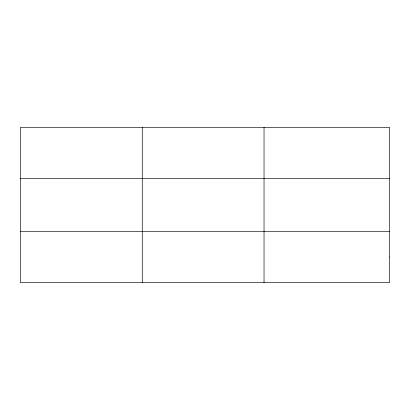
<?xml version="1.0" encoding="UTF-8"?>
<svg xmlns="http://www.w3.org/2000/svg" width="410" height="410" viewBox="0 0 410 410"><rect width="100%" height="100%" fill="white"/><g stroke="black" fill="none" stroke-linecap="round" stroke-linejoin="round"><path stroke-width="0.61" d="M142.27 282.685L142.27 127.315M264.04 282.685L264.04 127.315M20.5 178.586L389.5 178.586M20.5 231.414L389.5 231.414M389.5 257.049L389.5 282.685L20.5 282.685L20.5 127.315L389.5 127.315L389.5 257.049"/></g></svg>
